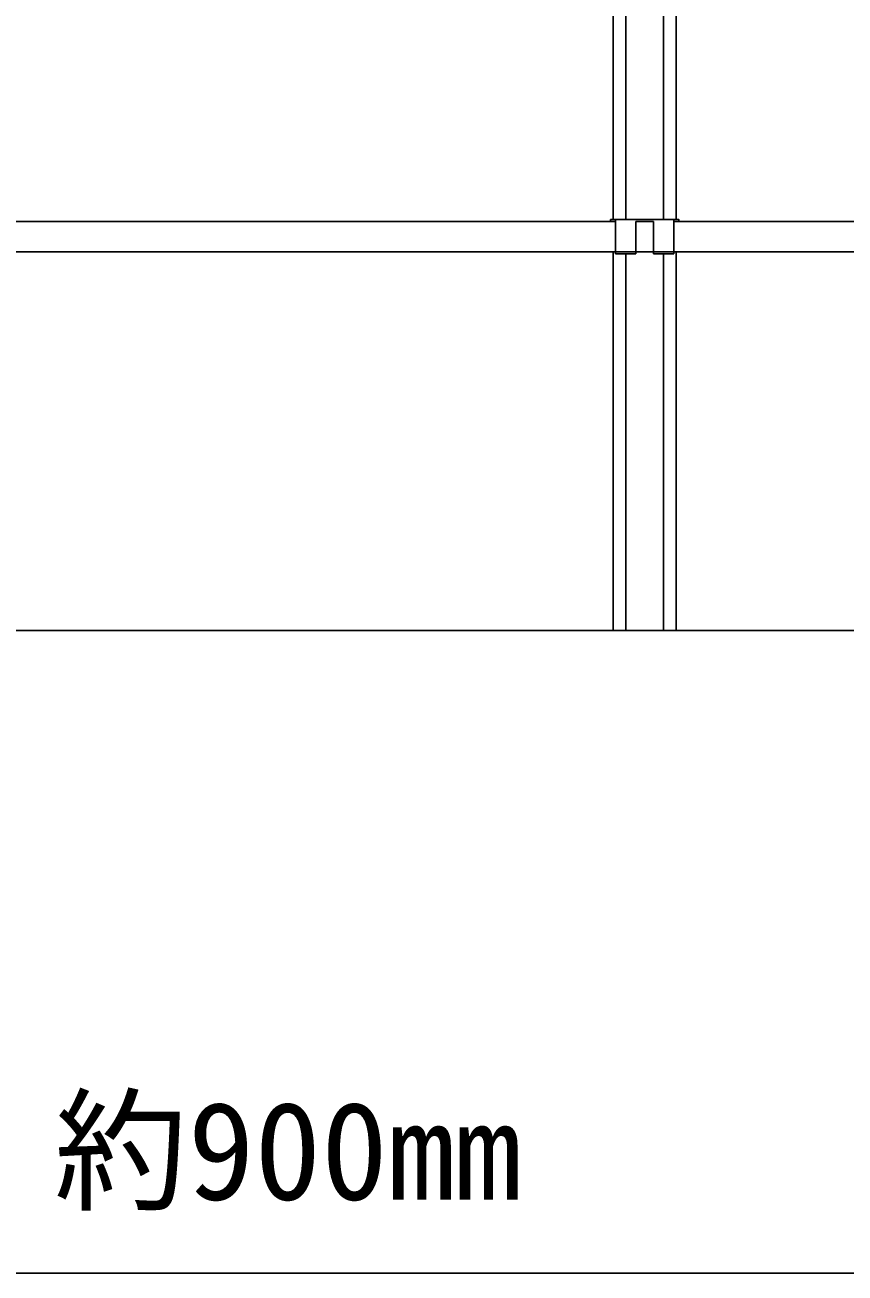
# Model space of a CAD drawing. Units: millimetres on the paper. Extents: x -140 to 142, y -97 to 98.
# Drawn here: x -109.51 to -93.28, y 14.84 to 39.56 of the extents above; entities that cross this region are included whole.
import ezdxf
from ezdxf.enums import TextEntityAlignment as Align

# ---------------------------------------------------------------- set-up
doc = ezdxf.new("R2010")
doc.units = ezdxf.units.MM
for name, color, linetype in [('0-0_文字･図枠･寸法', 7, 'Continuous'), ('0-1_天井下地', 7, 'Continuous'), ('0-2_天井ボード', 7, 'Continuous')]:
    doc.layers.add(name, color=color, linetype=linetype)
doc.styles.add('ＭＳ ゴシック', font='')
doc.styles.get('ＭＳ ゴシック').set_extended_font_data('MS Gothic')

msp = doc.modelspace()

# ---------------------------------------------------------------- linework, layer by layer
at = {"layer": '0-0_文字･図枠･寸法'}
msp.add_line((-127.548, 14.84), (-82.098, 14.84), dxfattribs=at)
at = {"layer": '0-1_天井下地'}
for p, q in [((-97.873, 35.707), (-97.873, 80.067)), ((-97.623, 35.707), (-97.623, 80.027)), ((-96.873, 35.707), (-96.873, 80.027)), ((-96.623, 35.707), (-96.623, 80.067)), ((-111.823, 35.667), (-97.903, 35.667)), ((-97.923, 35.707), (-97.923, 35.667)), ((-97.823, 35.707), (-97.923, 35.707)), ((-97.903, 35.667), (-97.823, 35.667)), ((-97.823, 35.667), (-97.823, 35.067)), ((-97.423, 35.067), (-97.423, 35.667)), ((-97.073, 35.667), (-97.423, 35.667)), ((-97.073, 35.067), (-97.073, 35.667)), ((-96.593, 35.667), (-96.673, 35.667)), ((-96.673, 35.667), (-96.673, 35.067)), ((-96.593, 35.667), (-87.535, 35.667)), ((-111.743, 35.067), (-97.823, 35.067)), ((-97.873, 27.567), (-97.873, 35.067)), ((-97.823, 35.067), (-97.423, 35.067)), ((-97.823, 35.067), (-97.823, 35.027)), ((-97.823, 35.027), (-97.423, 35.027)), ((-97.623, 27.567), (-97.623, 35.027)), ((-97.423, 35.027), (-97.423, 35.067)), ((-97.423, 35.067), (-97.073, 35.067)), ((-96.673, 35.067), (-97.073, 35.067)), ((-97.073, 35.027), (-97.073, 35.067)), ((-97.073, 35.027), (-96.673, 35.027)), ((-96.873, 27.567), (-96.873, 35.027)), ((-96.673, 35.067), (-96.673, 35.027)), ((-96.673, 35.067), (-87.159, 35.067)), ((-96.623, 27.567), (-96.623, 35.067))]:
    msp.add_line(p, q, dxfattribs=at)
for points in [[(-97.823, 35.667), (-97.823, 35.707), (-96.673, 35.707)], [(-96.673, 35.667), (-96.673, 35.707), (-96.573, 35.707), (-96.573, 35.667)]]:
    msp.add_lwpolyline(points, dxfattribs=at)
at = {"layer": '0-2_天井ボード'}
for p, q in [((-111.773, 27.567), (-97.873, 27.567)), ((-97.623, 27.567), (-97.873, 27.567)), ((-97.623, 27.567), (-96.873, 27.567)), ((-96.623, 27.567), (-96.873, 27.567)), ((-96.623, 27.567), (-83.348, 27.567))]:
    msp.add_line(p, q, dxfattribs=at)

# ---------------------------------------------------------------- texts
at = {"layer": '0-0_文字･図枠･寸法', "style": 'ＭＳ ゴシック'}
msp.add_text('約900mm', height=1.94, dxfattribs=at).set_placement((-108.938, 15.71), align=Align.BOTTOM_LEFT)

doc.saveas('drawing.dxf')
